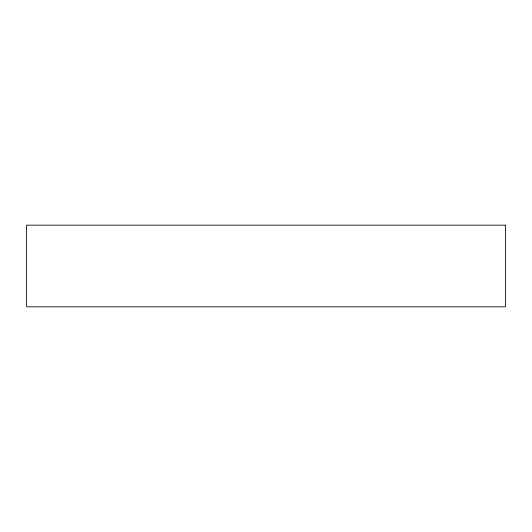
<?xml version="1.0" encoding="UTF-8"?>
<svg xmlns="http://www.w3.org/2000/svg" width="532" height="532" viewBox="0 0 532 532"><rect width="100%" height="100%" fill="white"/><g stroke="black" fill="none" stroke-linecap="round" stroke-linejoin="round"><path stroke-width="0.8" d="M505.4 225.162L26.6 225.162L26.6 306.838L505.4 306.838L505.4 225.162"/></g></svg>
